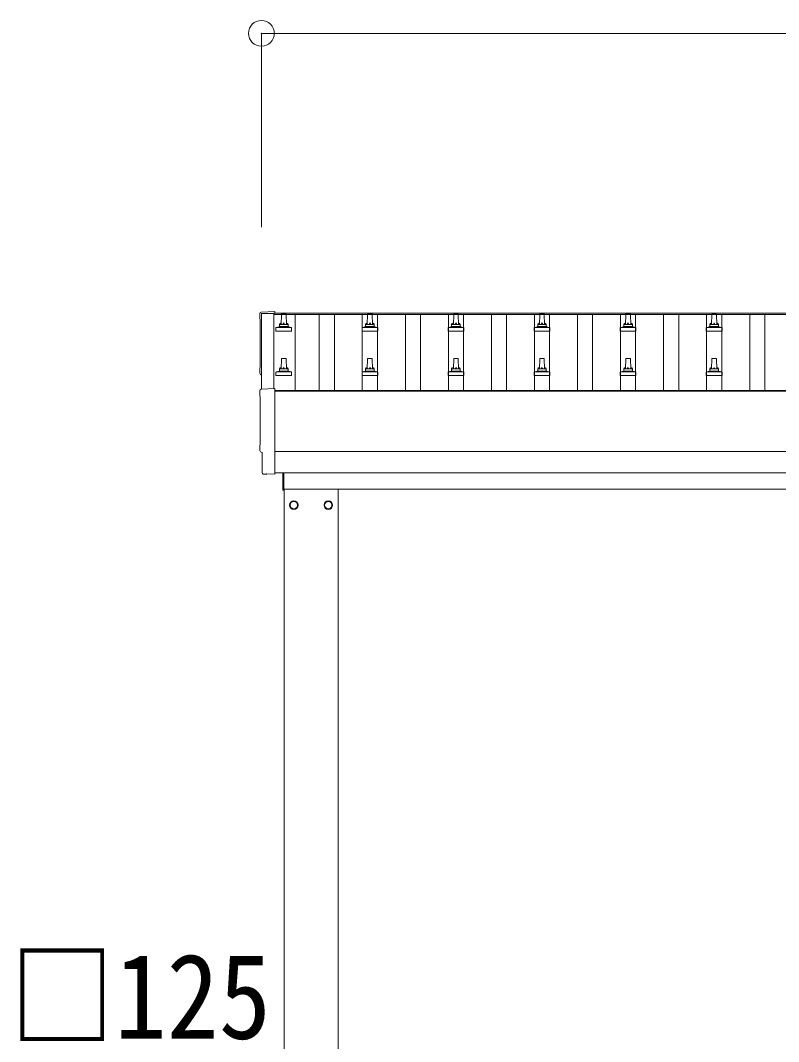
# Model space of a CAD drawing. Units: millimetres at full size, sheet at 1:60; details may follow other scales. Extents: x -16864 to 16864, y -11640 to 11640.
# Drawn here: x -10569 to -8807, y -6292 to -3920 of the extents above; entities that cross this region are included whole.
import ezdxf
from ezdxf.enums import TextEntityAlignment as Align

# ---------------------------------------------------------------- set-up
doc = ezdxf.new("R2010")
doc.units = ezdxf.units.MM
doc.header["$LTSCALE"] = 60
doc.header["$PDMODE"] = 32
doc.header["$PDSIZE"] = 60
for name, color, linetype, lineweight in [('0-2_TEXT1', 4, 'Continuous', 9), ('0-5_ELV2', 5, 'Continuous', 5), ('0-8_TABLE1', 6, 'Continuous', 9)]:
    doc.layers.add(name, color=color, linetype=linetype, lineweight=lineweight)
doc.styles.add('ＭＳ ゴシック', font='')
doc.styles.get('ＭＳ ゴシック').set_extended_font_data('MS Gothic')

msp = doc.modelspace()

# ---------------------------------------------------------------- linework, layer by layer
at = {"layer": '0-2_TEXT1'}
for p, q in [((-9980.03, -4599.53), (-9980.03, -4775.01)), ((-9980.03, -4599.53), (-6934.03, -4599.53)), ((-9980.03, -4603.12), (-6934.03, -4603.12)), ((-10009.6, -4776.56), (-9978.03, -4774.91)), ((-9978.03, -4774.91), (-9978.03, -4973.77)), ((-9978.03, -4779.14), (-6936.03, -4779.14)), ((-9978.03, -4781.03), (-6936.03, -4781.03)), ((-6936.03, -4920.92), (-9978.03, -4920.92)), ((-9997.66, -4973.77), (-10004.58, -4973.4)), ((-9978.03, -4970.74), (-6936.03, -4970.74)), ((-9959.03, -5011.14), (-9959.03, -4970.84)), ((-9957.03, -4970.84), (-9957.03, -5011.14)), ((-9957.03, -5011.14), (-9959.03, -5011.14)), ((-9957.03, -5008.64), (-7061.03, -5008.64)), ((-9956.03, -8008.64), (-9956.03, -5008.64)), ((-9831.03, -5008.64), (-9831.03, -8008.64)), ((-9924.93, -5045.39), (-9925.03, -5045.39)), ((-9924.93, -5045.89), (-9925.03, -5045.89)), ((-9862.12, -5045.39), (-9862.02, -5045.39)), ((-9862.12, -5045.89), (-9862.02, -5045.89))]:
    msp.add_line(p, q, dxfattribs=at)
for points in [[(-10009.6, -4597.13), (-9978.03, -4595.48), (-9978.03, -4599.53)], [(-10009.03, -4776.53), (-10009.03, -4600.49), (-9980.03, -4600.49)], [(-10007.42, -4970.41), (-10007.42, -4923.38), (-10008.02, -4923.38)], [(-9996.92, -4973.49), (-9996.25, -4972.86), (-9978.03, -4973.77)]]:
    msp.add_lwpolyline(points, dxfattribs=at)
for points in [[(-9933.53, -5035.83), (-9942.03, -5040.73), (-9942.03, -5050.55), (-9933.53, -5055.46), (-9925.03, -5050.55), (-9925.03, -5040.73)], [(-9853.53, -5035.83), (-9845.03, -5040.73), (-9845.03, -5050.55), (-9853.53, -5055.46), (-9862.03, -5050.55), (-9862.03, -5040.73)]]:
    msp.add_lwpolyline(points, close=True, dxfattribs=at)
for centre, radius in [((-9933.53, -5045.64), 10), ((-9933.53, -5045.64), 8.5), ((-9853.53, -5045.64), 10), ((-9853.53, -5045.64), 8.5)]:
    msp.add_circle(centre, radius, dxfattribs=at)
for centre, start, end in [((-9933.53, -5045.64), 171.25399, 188.74601), ((-9933.53, -5045.64), 111.25399, 128.74601), ((-9933.53, -5045.64), 231.25399, 248.74601), ((-9933.53, -5045.64), 51.25399, 68.74601), ((-9933.53, -5045.64), 291.25399, 308.74601), ((-9933.53, -5045.64), 1.66581, 8.74601), ((-9933.53, -5045.64), 351.25399, 358.33419), ((-9853.53, -5045.64), 171.25399, 178.33419), ((-9853.53, -5045.64), 181.66581, 188.74601), ((-9853.53, -5045.64), 111.25399, 128.74601), ((-9853.53, -5045.64), 231.25399, 248.74601), ((-9853.53, -5045.64), 51.25399, 68.74601), ((-9853.53, -5045.64), 291.25399, 308.74601), ((-9853.53, -5045.64), 351.25399, 8.74601)]:
    msp.add_arc(centre, 8.6, start, end, dxfattribs=at)
for centre, major_axis, ratio, start_param, end_param in [((-10009.44, -4600.12), (-3, 0), 0.99863, 4.7647489, 6.2979817), ((-14775.3, -4670.55), (4763.38, 0), 0.99863, 6.2686928, 6.2979817), ((-10008.02, -4739.55), (-4.41, 0), 0.99863, 6.2686928, 7.6252171), ((-10009.44, -4779.56), (-3, 0), 0.99863, 4.7647489, 6.2979817), ((-14775.3, -4849.98), (4763.38, 0), 0.99863, 6.2686928, 6.2979817), ((-10008.02, -4918.98), (-4.41, 0), 0.99863, 6.2686928, 7.8539816), ((-10004.42, -4970.4), (-2.18, -2.07), 0.9974, 5.5252311, 7.0411395), ((-9997.61, -4972.77), (-0.727, -0.69), 0.9974, 0.7579542, 1.5707963)]:
    msp.add_ellipse(centre, major_axis=major_axis, ratio=ratio, start_param=start_param, end_param=end_param, dxfattribs=at)
at = {"layer": '0-5_ELV2'}
for p, q in [((-9963.03, -4626.05), (-9962.3, -4602.52)), ((-9961.3, -4601.55), (-9952.75, -4601.55)), ((-9951.75, -4602.52), (-9951.03, -4626.05)), ((-9763.03, -4626.05), (-9762.3, -4602.52)), ((-9761.3, -4601.55), (-9752.75, -4601.55)), ((-9751.75, -4602.52), (-9751.03, -4626.05)), ((-9563.03, -4626.05), (-9562.3, -4602.52)), ((-9561.3, -4601.55), (-9552.75, -4601.55)), ((-9551.75, -4602.52), (-9551.03, -4626.05)), ((-9363.03, -4626.05), (-9362.3, -4602.52)), ((-9361.3, -4601.55), (-9352.75, -4601.55)), ((-9351.75, -4602.52), (-9351.03, -4626.05)), ((-9163.03, -4626.05), (-9162.3, -4602.52)), ((-9161.3, -4601.55), (-9152.75, -4601.55)), ((-9151.75, -4602.52), (-9151.03, -4626.05)), ((-8963.03, -4626.05), (-8962.3, -4602.52)), ((-8961.3, -4601.55), (-8952.75, -4601.55)), ((-8951.75, -4602.52), (-8951.03, -4626.05)), ((-9967.03, -4630.26), (-9967.03, -4626.05)), ((-9966.03, -4626.05), (-9948.03, -4626.05)), ((-9947.03, -4630.26), (-9947.03, -4626.05)), ((-9767.03, -4630.26), (-9767.03, -4626.05)), ((-9766.03, -4626.05), (-9748.03, -4626.05)), ((-9747.03, -4630.26), (-9747.03, -4626.05)), ((-9567.03, -4630.26), (-9567.03, -4626.05)), ((-9566.03, -4626.05), (-9548.03, -4626.05)), ((-9547.03, -4630.26), (-9547.03, -4626.05)), ((-9367.03, -4630.26), (-9367.03, -4626.05)), ((-9366.03, -4626.05), (-9348.03, -4626.05)), ((-9347.03, -4630.26), (-9347.03, -4626.05)), ((-9167.03, -4630.26), (-9167.03, -4626.05)), ((-9166.03, -4626.05), (-9148.03, -4626.05)), ((-9147.03, -4630.26), (-9147.03, -4626.05)), ((-8967.03, -4630.26), (-8967.03, -4626.05)), ((-8966.03, -4626.05), (-8948.03, -4626.05)), ((-8947.03, -4630.26), (-8947.03, -4626.05)), ((-9975.28, -4641.55), (-9975.28, -4633.83)), ((-9938.78, -4641.55), (-9975.28, -4641.55)), ((-9974.9, -4633.05), (-9939.16, -4633.05)), ((-9974.51, -4632.86), (-9967.79, -4631.23)), ((-9967.41, -4631.05), (-9946.65, -4631.05)), ((-9939.54, -4632.86), (-9946.26, -4631.23)), ((-9938.78, -4641.55), (-9938.78, -4633.83)), ((-9775.28, -4641.55), (-9775.28, -4633.83)), ((-9738.78, -4641.55), (-9775.28, -4641.55)), ((-9774.9, -4633.05), (-9739.16, -4633.05)), ((-9774.51, -4632.86), (-9767.79, -4631.23)), ((-9767.41, -4631.05), (-9746.65, -4631.05)), ((-9739.54, -4632.86), (-9746.26, -4631.23)), ((-9738.78, -4641.55), (-9738.78, -4633.83)), ((-9575.28, -4641.55), (-9575.28, -4633.83)), ((-9538.78, -4641.55), (-9575.28, -4641.55)), ((-9574.9, -4633.05), (-9539.16, -4633.05)), ((-9574.51, -4632.86), (-9567.79, -4631.23)), ((-9567.41, -4631.05), (-9546.65, -4631.05)), ((-9539.54, -4632.86), (-9546.26, -4631.23)), ((-9538.78, -4641.55), (-9538.78, -4633.83)), ((-9375.28, -4641.55), (-9375.28, -4633.83)), ((-9338.78, -4641.55), (-9375.28, -4641.55)), ((-9374.9, -4633.05), (-9339.16, -4633.05)), ((-9374.51, -4632.86), (-9367.79, -4631.23)), ((-9367.41, -4631.05), (-9346.65, -4631.05)), ((-9339.54, -4632.86), (-9346.26, -4631.23)), ((-9338.78, -4641.55), (-9338.78, -4633.83)), ((-9175.28, -4641.55), (-9175.28, -4633.83)), ((-9138.78, -4641.55), (-9175.28, -4641.55)), ((-9174.9, -4633.05), (-9139.16, -4633.05)), ((-9174.51, -4632.86), (-9167.79, -4631.23)), ((-9167.41, -4631.05), (-9146.65, -4631.05)), ((-9139.54, -4632.86), (-9146.26, -4631.23)), ((-9138.78, -4641.55), (-9138.78, -4633.83)), ((-8975.28, -4641.55), (-8975.28, -4633.83)), ((-8938.78, -4641.55), (-8975.28, -4641.55)), ((-8974.9, -4633.05), (-8939.16, -4633.05)), ((-8974.51, -4632.86), (-8967.79, -4631.23)), ((-8967.41, -4631.05), (-8946.65, -4631.05)), ((-8939.54, -4632.86), (-8946.26, -4631.23)), ((-8938.78, -4641.55), (-8938.78, -4633.83)), ((-9963.03, -4729.38), (-9962.3, -4705.86)), ((-9961.3, -4704.88), (-9952.75, -4704.88)), ((-9951.75, -4705.86), (-9951.03, -4729.38)), ((-9763.03, -4729.38), (-9762.3, -4705.86)), ((-9761.3, -4704.88), (-9752.75, -4704.88)), ((-9751.75, -4705.86), (-9751.03, -4729.38)), ((-9563.03, -4729.38), (-9562.3, -4705.86)), ((-9561.3, -4704.88), (-9552.75, -4704.88)), ((-9551.75, -4705.86), (-9551.03, -4729.38)), ((-9363.03, -4729.38), (-9362.3, -4705.86)), ((-9361.3, -4704.88), (-9352.75, -4704.88)), ((-9351.75, -4705.86), (-9351.03, -4729.38)), ((-9163.03, -4729.38), (-9162.3, -4705.86)), ((-9161.3, -4704.88), (-9152.75, -4704.88)), ((-9151.75, -4705.86), (-9151.03, -4729.38)), ((-8963.03, -4729.38), (-8962.3, -4705.86)), ((-8961.3, -4704.88), (-8952.75, -4704.88)), ((-8951.75, -4705.86), (-8951.03, -4729.38)), ((-9975.28, -4744.88), (-9975.28, -4737.17)), ((-9938.78, -4744.88), (-9975.28, -4744.88)), ((-9974.9, -4736.38), (-9939.16, -4736.38)), ((-9974.51, -4736.19), (-9967.79, -4734.57)), ((-9967.41, -4734.38), (-9946.65, -4734.38)), ((-9967.03, -4733.59), (-9967.03, -4729.38)), ((-9966.03, -4729.38), (-9948.03, -4729.38)), ((-9947.03, -4733.59), (-9947.03, -4729.38)), ((-9939.54, -4736.19), (-9946.26, -4734.57)), ((-9938.78, -4744.88), (-9938.78, -4737.17)), ((-9775.28, -4744.88), (-9775.28, -4737.17)), ((-9738.78, -4744.88), (-9775.28, -4744.88)), ((-9774.9, -4736.38), (-9739.16, -4736.38)), ((-9774.51, -4736.19), (-9767.79, -4734.57)), ((-9767.41, -4734.38), (-9746.65, -4734.38)), ((-9767.03, -4733.59), (-9767.03, -4729.38)), ((-9766.03, -4729.38), (-9748.03, -4729.38)), ((-9747.03, -4733.59), (-9747.03, -4729.38)), ((-9739.54, -4736.19), (-9746.26, -4734.57)), ((-9738.78, -4744.88), (-9738.78, -4737.17)), ((-9575.28, -4744.88), (-9575.28, -4737.17)), ((-9538.78, -4744.88), (-9575.28, -4744.88)), ((-9574.9, -4736.38), (-9539.16, -4736.38)), ((-9574.51, -4736.19), (-9567.79, -4734.57)), ((-9567.41, -4734.38), (-9546.65, -4734.38)), ((-9567.03, -4733.59), (-9567.03, -4729.38)), ((-9566.03, -4729.38), (-9548.03, -4729.38)), ((-9547.03, -4733.59), (-9547.03, -4729.38)), ((-9539.54, -4736.19), (-9546.26, -4734.57)), ((-9538.78, -4744.88), (-9538.78, -4737.17)), ((-9375.28, -4744.88), (-9375.28, -4737.17)), ((-9338.78, -4744.88), (-9375.28, -4744.88)), ((-9374.9, -4736.38), (-9339.16, -4736.38)), ((-9374.51, -4736.19), (-9367.79, -4734.57)), ((-9367.41, -4734.38), (-9346.65, -4734.38)), ((-9367.03, -4733.59), (-9367.03, -4729.38)), ((-9366.03, -4729.38), (-9348.03, -4729.38)), ((-9347.03, -4733.59), (-9347.03, -4729.38)), ((-9339.54, -4736.19), (-9346.26, -4734.57)), ((-9338.78, -4744.88), (-9338.78, -4737.17)), ((-9175.28, -4744.88), (-9175.28, -4737.17)), ((-9138.78, -4744.88), (-9175.28, -4744.88)), ((-9174.9, -4736.38), (-9139.16, -4736.38)), ((-9174.51, -4736.19), (-9167.79, -4734.57)), ((-9167.41, -4734.38), (-9146.65, -4734.38)), ((-9167.03, -4733.59), (-9167.03, -4729.38)), ((-9166.03, -4729.38), (-9148.03, -4729.38)), ((-9147.03, -4733.59), (-9147.03, -4729.38)), ((-9139.54, -4736.19), (-9146.26, -4734.57)), ((-9138.78, -4744.88), (-9138.78, -4737.17)), ((-8975.28, -4744.88), (-8975.28, -4737.17)), ((-8938.78, -4744.88), (-8975.28, -4744.88)), ((-8974.9, -4736.38), (-8939.16, -4736.38)), ((-8974.51, -4736.19), (-8967.79, -4734.57)), ((-8967.41, -4734.38), (-8946.65, -4734.38)), ((-8967.03, -4733.59), (-8967.03, -4729.38)), ((-8966.03, -4729.38), (-8948.03, -4729.38)), ((-8947.03, -4733.59), (-8947.03, -4729.38)), ((-8939.54, -4736.19), (-8946.26, -4734.57)), ((-8938.78, -4744.88), (-8938.78, -4737.17))]:
    msp.add_line(p, q, dxfattribs=at)
at = {"layer": '0-5_ELV2', "color": 4, "lineweight": 9}
for p, q in [((-9930.53, -4603.12), (-9930.53, -4779.14)), ((-9874.53, -4779.14), (-9874.53, -4603.12)), ((-9839.53, -4779.14), (-9839.53, -4603.12)), ((-9774.53, -4779.14), (-9774.53, -4603.12)), ((-9739.53, -4779.14), (-9739.53, -4603.12)), ((-9674.53, -4779.14), (-9674.53, -4603.12)), ((-9639.53, -4779.14), (-9639.53, -4603.12)), ((-9574.53, -4779.14), (-9574.53, -4603.12)), ((-9539.53, -4779.14), (-9539.53, -4603.12)), ((-9474.53, -4779.14), (-9474.53, -4603.12)), ((-9439.53, -4779.14), (-9439.53, -4603.12)), ((-9374.53, -4779.14), (-9374.53, -4603.12)), ((-9339.53, -4779.14), (-9339.53, -4603.12)), ((-9274.53, -4779.14), (-9274.53, -4603.12)), ((-9239.53, -4779.14), (-9239.53, -4603.12)), ((-9174.53, -4779.14), (-9174.53, -4603.12)), ((-9139.53, -4779.14), (-9139.53, -4603.12)), ((-9074.53, -4779.14), (-9074.53, -4603.12)), ((-9039.53, -4779.14), (-9039.53, -4603.12)), ((-8974.53, -4779.14), (-8974.53, -4603.12)), ((-8939.53, -4779.14), (-8939.53, -4603.12)), ((-8874.53, -4779.14), (-8874.53, -4603.12)), ((-8839.53, -4779.14), (-8839.53, -4603.12))]:
    msp.add_line(p, q, dxfattribs=at)
at = {"layer": '0-5_ELV2'}
for centre, radius, start, end in [((-9961.3, -4602.55), 1, 90, 178.60509), ((-9952.75, -4602.55), 1, 1.39491, 90), ((-9761.3, -4602.55), 1, 90, 178.60509), ((-9752.75, -4602.55), 1, 1.39491, 90), ((-9561.3, -4602.55), 1, 90, 178.60509), ((-9552.75, -4602.55), 1, 1.39491, 90), ((-9361.3, -4602.55), 1, 90, 178.60509), ((-9352.75, -4602.55), 1, 1.39491, 90), ((-9161.3, -4602.55), 1, 90, 178.60509), ((-9152.75, -4602.55), 1, 1.39491, 90), ((-8961.3, -4602.55), 1, 90, 178.60509), ((-8952.75, -4602.55), 1, 1.39491, 90), ((-9962.94, -4626.68), 4.13, 90, 171.17633), ((-9966.03, -4627.05), 1, 90, 180), ((-9953.7, -4626.05), 4.83, 133.60282, 180), ((-9960.36, -4626.05), 4.83, 0, 46.39718), ((-9951.11, -4626.68), 4.13, 8.82367, 90), ((-9948.03, -4627.05), 1, 0, 90), ((-9762.94, -4626.68), 4.13, 90, 171.17633), ((-9766.03, -4627.05), 1, 90, 180), ((-9753.7, -4626.05), 4.83, 133.60282, 180), ((-9760.36, -4626.05), 4.83, 0, 46.39718), ((-9751.11, -4626.68), 4.13, 8.82367, 90), ((-9748.03, -4627.05), 1, 0, 90), ((-9562.94, -4626.68), 4.13, 90, 171.17633), ((-9566.03, -4627.05), 1, 90, 180), ((-9553.7, -4626.05), 4.83, 133.60282, 180), ((-9560.36, -4626.05), 4.83, 0, 46.39718), ((-9551.11, -4626.68), 4.13, 8.82367, 90), ((-9548.03, -4627.05), 1, 0, 90), ((-9362.94, -4626.68), 4.13, 90, 171.17633), ((-9366.03, -4627.05), 1, 90, 180), ((-9353.7, -4626.05), 4.83, 133.60282, 180), ((-9360.36, -4626.05), 4.83, 0, 46.39718), ((-9351.11, -4626.68), 4.13, 8.82367, 90), ((-9348.03, -4627.05), 1, 0, 90), ((-9162.94, -4626.68), 4.13, 90, 171.17633), ((-9166.03, -4627.05), 1, 90, 180), ((-9153.7, -4626.05), 4.83, 133.60282, 180), ((-9160.36, -4626.05), 4.83, 0, 46.39718), ((-9151.11, -4626.68), 4.13, 8.82367, 90), ((-9148.03, -4627.05), 1, 0, 90), ((-8962.94, -4626.68), 4.13, 90, 171.17633), ((-8966.03, -4627.05), 1, 90, 180), ((-8953.7, -4626.05), 4.83, 133.60282, 180), ((-8960.36, -4626.05), 4.83, 0, 46.39718), ((-8951.11, -4626.68), 4.13, 8.82367, 90), ((-8948.03, -4627.05), 1, 0, 90), ((-9974.28, -4633.83), 1, 103.62699, 180), ((-9968.03, -4630.26), 1, 283.62699, 0), ((-9946.03, -4630.26), 1, 180, 256.37301), ((-9939.78, -4633.83), 1, 0, 76.37301), ((-9774.28, -4633.83), 1, 103.62699, 180), ((-9768.03, -4630.26), 1, 283.62699, 0), ((-9746.03, -4630.26), 1, 180, 256.37301), ((-9739.78, -4633.83), 1, 0, 76.37301), ((-9574.28, -4633.83), 1, 103.62699, 180), ((-9568.03, -4630.26), 1, 283.62699, 0), ((-9546.03, -4630.26), 1, 180, 256.37301), ((-9539.78, -4633.83), 1, 0, 76.37301), ((-9374.28, -4633.83), 1, 103.62699, 180), ((-9368.03, -4630.26), 1, 283.62699, 0), ((-9346.03, -4630.26), 1, 180, 256.37301), ((-9339.78, -4633.83), 1, 0, 76.37301), ((-9174.28, -4633.83), 1, 103.62699, 180), ((-9168.03, -4630.26), 1, 283.62699, 0), ((-9146.03, -4630.26), 1, 180, 256.37301), ((-9139.78, -4633.83), 1, 0, 76.37301), ((-8974.28, -4633.83), 1, 103.62699, 180), ((-8968.03, -4630.26), 1, 283.62699, 0), ((-8946.03, -4630.26), 1, 180, 256.37301), ((-8939.78, -4633.83), 1, 0, 76.37301), ((-9961.3, -4705.88), 1, 90, 178.60509), ((-9952.75, -4705.88), 1, 1.39491, 90), ((-9761.3, -4705.88), 1, 90, 178.60509), ((-9752.75, -4705.88), 1, 1.39491, 90), ((-9561.3, -4705.88), 1, 90, 178.60509), ((-9552.75, -4705.88), 1, 1.39491, 90), ((-9361.3, -4705.88), 1, 90, 178.60509), ((-9352.75, -4705.88), 1, 1.39491, 90), ((-9161.3, -4705.88), 1, 90, 178.60509), ((-9152.75, -4705.88), 1, 1.39491, 90), ((-8961.3, -4705.88), 1, 90, 178.60509), ((-8952.75, -4705.88), 1, 1.39491, 90), ((-9974.28, -4737.17), 1, 103.62699, 180), ((-9968.03, -4733.59), 1, 283.62699, 0), ((-9962.94, -4730.01), 4.13, 90, 171.17633), ((-9966.03, -4730.38), 1, 90, 180), ((-9953.7, -4729.38), 4.83, 133.60282, 180), ((-9960.36, -4729.38), 4.83, 0, 46.39718), ((-9951.11, -4730.01), 4.13, 8.82367, 90), ((-9948.03, -4730.38), 1, 0, 90), ((-9946.03, -4733.59), 1, 180, 256.37301), ((-9939.78, -4737.17), 1, 0, 76.37301), ((-9774.28, -4737.17), 1, 103.62699, 180), ((-9768.03, -4733.59), 1, 283.62699, 0), ((-9762.94, -4730.01), 4.13, 90, 171.17633), ((-9766.03, -4730.38), 1, 90, 180), ((-9753.7, -4729.38), 4.83, 133.60282, 180), ((-9760.36, -4729.38), 4.83, 0, 46.39718), ((-9751.11, -4730.01), 4.13, 8.82367, 90), ((-9748.03, -4730.38), 1, 0, 90), ((-9746.03, -4733.59), 1, 180, 256.37301), ((-9739.78, -4737.17), 1, 0, 76.37301), ((-9574.28, -4737.17), 1, 103.62699, 180), ((-9568.03, -4733.59), 1, 283.62699, 0), ((-9562.94, -4730.01), 4.13, 90, 171.17633), ((-9566.03, -4730.38), 1, 90, 180), ((-9553.7, -4729.38), 4.83, 133.60282, 180), ((-9560.36, -4729.38), 4.83, 0, 46.39718), ((-9551.11, -4730.01), 4.13, 8.82367, 90), ((-9548.03, -4730.38), 1, 0, 90), ((-9546.03, -4733.59), 1, 180, 256.37301), ((-9539.78, -4737.17), 1, 0, 76.37301), ((-9374.28, -4737.17), 1, 103.62699, 180), ((-9368.03, -4733.59), 1, 283.62699, 0), ((-9362.94, -4730.01), 4.13, 90, 171.17633), ((-9366.03, -4730.38), 1, 90, 180), ((-9353.7, -4729.38), 4.83, 133.60282, 180), ((-9360.36, -4729.38), 4.83, 0, 46.39718), ((-9351.11, -4730.01), 4.13, 8.82367, 90), ((-9348.03, -4730.38), 1, 0, 90), ((-9346.03, -4733.59), 1, 180, 256.37301), ((-9339.78, -4737.17), 1, 0, 76.37301), ((-9174.28, -4737.17), 1, 103.62699, 180), ((-9168.03, -4733.59), 1, 283.62699, 0), ((-9162.94, -4730.01), 4.13, 90, 171.17633), ((-9166.03, -4730.38), 1, 90, 180), ((-9153.7, -4729.38), 4.83, 133.60282, 180), ((-9160.36, -4729.38), 4.83, 0, 46.39718), ((-9151.11, -4730.01), 4.13, 8.82367, 90), ((-9148.03, -4730.38), 1, 0, 90), ((-9146.03, -4733.59), 1, 180, 256.37301), ((-9139.78, -4737.17), 1, 0, 76.37301), ((-8974.28, -4737.17), 1, 103.62699, 180), ((-8968.03, -4733.59), 1, 283.62699, 0), ((-8962.94, -4730.01), 4.13, 90, 171.17633), ((-8966.03, -4730.38), 1, 90, 180), ((-8953.7, -4729.38), 4.83, 133.60282, 180), ((-8960.36, -4729.38), 4.83, 0, 46.39718), ((-8951.11, -4730.01), 4.13, 8.82367, 90), ((-8948.03, -4730.38), 1, 0, 90), ((-8946.03, -4733.59), 1, 180, 256.37301), ((-8939.78, -4737.17), 1, 0, 76.37301)]:
    msp.add_arc(centre, radius, start, end, dxfattribs=at)
at = {"layer": '0-8_TABLE1'}
for p, q in [((-10009.03, -3949.53), (-10009.03, -4399.53)), ((-6905.03, -3949.53), (-10009.03, -3949.53))]:
    msp.add_line(p, q, dxfattribs=at)
msp.add_point((-10009.03, -3949.53), dxfattribs=at)

# ---------------------------------------------------------------- texts
at = {"layer": '0-8_TABLE1', "color": 7, "style": 'ＭＳ ゴシック', "width": 0.9}
msp.add_text('□125', height=197.9, dxfattribs=at).set_placement((-10593.21, -6345.11), align=Align.BOTTOM_LEFT)

doc.saveas('drawing.dxf')
